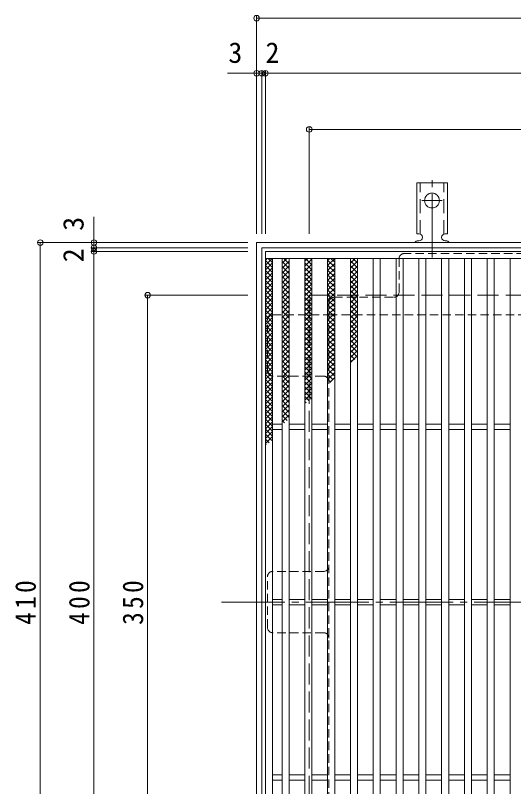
# Model space of a CAD drawing. Units: millimetres at full size, sheet at 1:4; details may follow other scales. Extents: x -837 to 1001, y -780 to 790.
# Drawn here: x -837.2 to -553.2, y 337.9 to 777.7 of the extents above; entities that cross this region are included whole.
import ezdxf
from ezdxf.enums import TextEntityAlignment as Align

# ---------------------------------------------------------------- set-up
doc = ezdxf.new("R2010")
doc.units = ezdxf.units.MM
doc.header["$LTSCALE"] = 4
doc.header["$PDMODE"] = 32
doc.header["$PDSIZE"] = 3.2
for name, pattern in [('CHAIN2', [12, 9, -1, 1, -1]), ('DASHED1', [1.8, 1.2, -0.6]), ('DASHED2', [3, 2, -1]), ('DASHED3', [4, 3, -1])]:
    doc.linetypes.add(name, pattern=pattern)
for name, color, linetype, lineweight in [('A-1_躯体', 2, 'Continuous', 9), ('A-2_仕上', 3, 'Continuous', 9), ('A-4_その他', 7, 'Continuous', 9), ('A-7_ハッチ', 2, 'Continuous', 9), ('A-9_ｸｳﾁｮｳｷ', 6, 'Continuous', 9), ('A-A_ﾊｯﾁ-ﾜｸ', 3, 'Continuous', 9)]:
    doc.layers.add(name, color=color, linetype=linetype, lineweight=lineweight)
doc.styles.add('ＭＳ ゴシック', font='')
doc.styles.get('ＭＳ ゴシック').set_extended_font_data('MS Gothic')

msp = doc.modelspace()

# ---------------------------------------------------------------- linework, layer by layer
at = {"layer": 'A-1_躯体'}
for points in [[(-699.713, 238.162), (-699.713, 648.162), (-289.713, 648.162), (-289.713, 238.162)], [(-696.713, 241.162), (-696.713, 645.162), (-292.713, 645.162), (-292.713, 241.162)]]:
    msp.add_lwpolyline(points, close=True, dxfattribs=at)
at = {"layer": 'A-1_躯体', "linetype": 'DASHED3'}
msp.add_lwpolyline([(-669.713, 268.162), (-669.713, 618.162), (-319.713, 618.162), (-319.713, 268.162)], close=True, dxfattribs=at)
at = {"layer": 'A-2_仕上'}
for p, q in [((-694.713, 639.162), (-294.713, 639.162)), ((-690.713, 247.162), (-690.713, 639.162)), ((-685.213, 247.162), (-685.213, 639.162)), ((-681.213, 247.162), (-681.213, 639.162)), ((-672.213, 247.162), (-672.213, 639.162)), ((-668.213, 247.162), (-668.213, 639.162)), ((-659.213, 247.162), (-659.213, 639.162)), ((-655.213, 247.162), (-655.213, 639.162)), ((-646.213, 247.162), (-646.213, 639.162)), ((-642.213, 247.162), (-642.213, 639.162)), ((-633.213, 247.162), (-633.213, 639.162)), ((-629.213, 247.162), (-629.213, 639.162)), ((-620.213, 247.162), (-620.213, 639.162)), ((-616.213, 247.162), (-616.213, 639.162)), ((-607.213, 247.162), (-607.213, 639.162)), ((-603.213, 247.162), (-603.213, 639.162)), ((-594.213, 247.162), (-594.213, 639.162)), ((-590.213, 247.162), (-590.213, 639.162)), ((-581.213, 247.162), (-581.213, 639.162)), ((-577.213, 247.162), (-577.213, 639.162)), ((-568.213, 247.162), (-568.213, 639.162)), ((-564.213, 247.162), (-564.213, 639.162)), ((-555.213, 247.162), (-555.213, 639.162)), ((-690.713, 544.662), (-685.213, 544.662)), ((-690.713, 541.662), (-685.213, 541.662)), ((-681.213, 544.662), (-672.213, 544.662)), ((-681.213, 541.662), (-672.213, 541.662)), ((-668.213, 544.662), (-659.213, 544.662)), ((-668.213, 541.662), (-659.213, 541.662)), ((-655.213, 544.662), (-646.213, 544.662)), ((-655.213, 541.662), (-646.213, 541.662)), ((-642.213, 544.662), (-633.213, 544.662)), ((-642.213, 541.662), (-633.213, 541.662)), ((-629.213, 544.662), (-620.213, 544.662)), ((-629.213, 541.662), (-620.213, 541.662)), ((-616.213, 544.662), (-607.213, 544.662)), ((-616.213, 541.662), (-607.213, 541.662)), ((-603.213, 544.662), (-594.213, 544.662)), ((-603.213, 541.662), (-594.213, 541.662)), ((-590.213, 544.662), (-581.213, 544.662)), ((-590.213, 541.662), (-581.213, 541.662)), ((-577.213, 544.662), (-568.213, 544.662)), ((-577.213, 541.662), (-568.213, 541.662)), ((-564.213, 544.662), (-555.213, 544.662)), ((-564.213, 541.662), (-555.213, 541.662)), ((-690.713, 444.662), (-685.213, 444.662)), ((-681.213, 444.662), (-672.213, 444.662)), ((-668.213, 444.662), (-659.213, 444.662)), ((-655.213, 444.662), (-646.213, 444.662)), ((-642.213, 444.662), (-633.213, 444.662)), ((-629.213, 444.662), (-620.213, 444.662)), ((-616.213, 444.662), (-607.213, 444.662)), ((-603.213, 444.662), (-594.213, 444.662)), ((-590.213, 444.662), (-581.213, 444.662)), ((-577.213, 444.662), (-568.213, 444.662)), ((-564.213, 444.662), (-555.213, 444.662)), ((-690.713, 441.662), (-685.213, 441.662)), ((-681.213, 441.662), (-672.213, 441.662)), ((-668.213, 441.662), (-659.213, 441.662)), ((-655.213, 441.662), (-646.213, 441.662)), ((-642.213, 441.662), (-633.213, 441.662)), ((-629.213, 441.662), (-620.213, 441.662)), ((-616.213, 441.662), (-607.213, 441.662)), ((-603.213, 441.662), (-594.213, 441.662)), ((-590.213, 441.662), (-581.213, 441.662)), ((-577.213, 441.662), (-568.213, 441.662)), ((-564.213, 441.662), (-555.213, 441.662)), ((-690.713, 344.662), (-685.213, 344.662)), ((-681.213, 344.662), (-672.213, 344.662)), ((-668.213, 344.662), (-659.213, 344.662)), ((-655.213, 344.662), (-646.213, 344.662)), ((-642.213, 344.662), (-633.213, 344.662)), ((-629.213, 344.662), (-620.213, 344.662)), ((-616.213, 344.662), (-607.213, 344.662)), ((-603.213, 344.662), (-594.213, 344.662)), ((-590.213, 344.662), (-581.213, 344.662)), ((-577.213, 344.662), (-568.213, 344.662)), ((-564.213, 344.662), (-555.213, 344.662)), ((-690.713, 341.662), (-685.213, 341.662)), ((-681.213, 341.662), (-672.213, 341.662)), ((-668.213, 341.662), (-659.213, 341.662)), ((-655.213, 341.662), (-646.213, 341.662)), ((-642.213, 341.662), (-633.213, 341.662)), ((-629.213, 341.662), (-620.213, 341.662)), ((-616.213, 341.662), (-607.213, 341.662)), ((-603.213, 341.662), (-594.213, 341.662)), ((-590.213, 341.662), (-581.213, 341.662)), ((-577.213, 341.662), (-568.213, 341.662)), ((-564.213, 341.662), (-555.213, 341.662))]:
    msp.add_line(p, q, dxfattribs=at)
msp.add_lwpolyline([(-694.713, 243.162), (-694.713, 643.162), (-294.713, 643.162), (-294.713, 243.162)], close=True, dxfattribs=at)
at = {"layer": 'A-4_その他'}
for p, q in [((-699.713, 777.325), (-699.713, 653.162)), ((-699.713, 776.125), (-289.713, 776.125)), ((-716.393, 744.737), (-696.713, 744.737)), ((-696.713, 745.937), (-696.713, 653.162)), ((-696.713, 744.737), (-694.713, 744.737)), ((-694.713, 745.937), (-694.713, 653.162)), ((-694.713, 744.737), (-294.713, 744.737)), ((-669.713, 713.941), (-669.713, 653.162)), ((-669.713, 712.741), (-319.713, 712.741)), ((-792.449, 662.926), (-792.449, 645.162)), ((-824.254, 648.162), (-704.713, 648.162)), ((-823.054, 648.162), (-823.054, 238.162)), ((-793.649, 645.162), (-704.713, 645.162)), ((-793.649, 643.162), (-704.713, 643.162)), ((-792.449, 645.162), (-792.449, 643.162)), ((-792.449, 643.162), (-792.449, 243.162)), ((-763.044, 618.162), (-704.713, 618.162)), ((-761.844, 618.162), (-761.844, 268.162))]:
    msp.add_line(p, q, dxfattribs=at)
for p in [(-699.713, 776.125), (-699.713, 744.737), (-696.713, 744.737), (-694.713, 744.737), (-669.713, 712.741), (-823.054, 648.162), (-792.449, 648.162), (-792.449, 645.162), (-792.449, 643.162), (-761.844, 618.162)]:
    msp.add_point(p, dxfattribs=at)
at = {"layer": 'A-7_ハッチ', "linetype": 'DASHED1'}
for p, q in [((-618.512, 619.966), (-618.512, 638.966)), ((-373.914, 641.966), (-615.512, 641.966)), ((-655.513, 616.966), (-621.512, 616.966)), ((-658.513, 272.359), (-658.513, 613.966)), ((-690.516, 606.966), (-658.513, 606.966)), ((-658.513, 606.966), (-330.913, 606.966)), ((-693.516, 574.965), (-693.516, 603.966)), ((-661.513, 571.965), (-690.516, 571.965)), ((-659.313, 571.004), (-659.313, 461.623)), ((-693.516, 428.662), (-693.516, 457.663)), ((-661.513, 460.663), (-690.516, 460.663)), ((-661.513, 425.662), (-690.516, 425.662)), ((-659.313, 315.32), (-659.313, 424.701))]:
    msp.add_line(p, q, dxfattribs=at)
at = {"layer": 'A-7_ハッチ', "linetype": 'CHAIN2'}
msp.add_line((-719.713, 443.162), (-269.713, 443.162), dxfattribs=at)
at = {"layer": 'A-7_ハッチ', "linetype": 'DASHED1'}
for centre, start, end in [((-615.512, 638.966), 90, 180), ((-655.513, 613.966), 90, 180), ((-621.512, 619.966), 270, 0), ((-690.516, 603.966), 90, 180), ((-690.516, 574.965), 180, 270), ((-661.513, 568.965), 0, 90), ((-661.513, 463.663), 270, 0), ((-690.516, 457.663), 90, 180), ((-690.516, 428.662), 180, 270), ((-661.513, 422.662), 0, 90)]:
    msp.add_arc(centre, 3, start, end, dxfattribs=at)
at = {"layer": 'A-9_ｸｳﾁｮｳｷ'}
for p, q in [((-694.713, 635.372), (-690.923, 639.163)), ((-694.713, 638.2), (-693.751, 639.163)), ((-694.713, 637.923), (-690.713, 633.924)), ((-693.124, 639.163), (-690.713, 636.752)), ((-685.213, 636.486), (-682.537, 639.163)), ((-684.226, 639.163), (-681.214, 636.15)), ((-681.397, 639.163), (-681.214, 638.979)), ((-672.214, 637.554), (-670.605, 639.163)), ((-672.214, 634.726), (-668.213, 638.726)), ((-671.874, 639.163), (-668.213, 635.503)), ((-669.045, 639.163), (-668.213, 638.331)), ((-659.214, 637.946), (-657.997, 639.163)), ((-659.214, 635.117), (-655.213, 639.117)), ((-659.214, 638.178), (-655.213, 634.178)), ((-657.369, 639.163), (-655.213, 637.006)), ((-646.214, 636.413), (-643.463, 639.163)), ((-646.214, 637.758), (-642.213, 633.758)), ((-644.79, 639.163), (-642.213, 636.587)), ((-694.713, 632.544), (-690.713, 636.544)), ((-694.713, 635.095), (-690.713, 631.094)), ((-694.713, 629.715), (-690.713, 633.715)), ((-685.213, 633.658), (-681.214, 637.658)), ((-685.213, 637.322), (-681.214, 633.322)), ((-685.213, 630.83), (-681.214, 634.829)), ((-685.213, 634.493), (-681.214, 630.494)), ((-672.214, 636.674), (-668.213, 632.674)), ((-672.214, 631.897), (-668.213, 635.898)), ((-672.214, 633.846), (-668.213, 629.846)), ((-659.214, 632.289), (-655.213, 636.289)), ((-659.214, 635.35), (-655.213, 631.35)), ((-659.214, 629.46), (-655.213, 633.46)), ((-646.214, 633.585), (-642.213, 637.584)), ((-646.214, 634.93), (-642.213, 630.93)), ((-646.214, 630.756), (-642.213, 634.756)), ((-694.713, 632.267), (-690.713, 628.266)), ((-694.713, 626.887), (-690.713, 630.886)), ((-694.713, 629.438), (-690.713, 625.438)), ((-685.213, 628.001), (-681.214, 632.001)), ((-685.213, 631.665), (-681.214, 627.665)), ((-685.213, 625.173), (-681.214, 629.173)), ((-672.214, 629.069), (-668.213, 633.069)), ((-672.214, 631.017), (-668.213, 627.017)), ((-672.214, 626.241), (-668.213, 630.24)), ((-659.214, 632.521), (-655.213, 628.521)), ((-659.214, 626.632), (-655.213, 630.632)), ((-659.214, 629.693), (-655.213, 625.693)), ((-646.214, 632.101), (-642.213, 628.101)), ((-646.214, 627.927), (-642.213, 631.928)), ((-646.214, 629.273), (-642.213, 625.273)), ((-646.214, 625.099), (-642.213, 629.099)), ((-694.713, 624.058), (-690.713, 628.058)), ((-694.713, 626.609), (-690.713, 622.61)), ((-694.713, 621.23), (-690.713, 625.23)), ((-685.213, 628.837), (-681.214, 624.837)), ((-685.213, 622.344), (-681.214, 626.344)), ((-685.213, 626.008), (-681.214, 622.009)), ((-672.214, 628.189), (-668.213, 624.189)), ((-672.214, 623.412), (-668.213, 627.412)), ((-672.214, 625.36), (-668.213, 621.36)), ((-672.214, 620.584), (-668.213, 624.584)), ((-659.214, 623.804), (-655.213, 627.804)), ((-659.214, 626.865), (-655.213, 622.865)), ((-659.214, 620.975), (-655.213, 624.975)), ((-646.214, 626.444), (-642.213, 622.445)), ((-646.214, 622.271), (-642.213, 626.271)), ((-694.713, 623.781), (-690.713, 619.781)), ((-694.713, 618.402), (-690.713, 622.401)), ((-694.713, 620.953), (-690.713, 616.953)), ((-685.213, 619.516), (-681.214, 623.516)), ((-685.213, 623.18), (-681.214, 619.18)), ((-685.213, 616.687), (-681.214, 620.688)), ((-685.213, 620.352), (-681.214, 616.352)), ((-672.214, 622.532), (-668.213, 618.532)), ((-672.214, 617.755), (-668.213, 621.755)), ((-659.214, 624.036), (-655.213, 620.037)), ((-659.214, 618.147), (-655.213, 622.146)), ((-659.214, 621.208), (-655.213, 617.207)), ((-646.214, 623.616), (-642.213, 619.616)), ((-646.214, 619.442), (-642.213, 623.442)), ((-646.214, 620.788), (-642.213, 616.787)), ((-646.214, 616.614), (-642.213, 620.614)), ((-694.713, 615.573), (-690.713, 619.573)), ((-694.713, 618.124), (-690.713, 614.125)), ((-694.713, 612.744), (-690.713, 616.745)), ((-685.213, 613.859), (-681.214, 617.86)), ((-685.213, 617.523), (-681.214, 613.523)), ((-672.214, 619.704), (-668.213, 615.704)), ((-672.214, 614.927), (-668.213, 618.927)), ((-672.214, 616.876), (-668.213, 612.875)), ((-672.214, 612.098), (-668.213, 616.099)), ((-659.214, 615.318), (-655.213, 619.318)), ((-659.214, 618.38), (-655.213, 614.379)), ((-659.214, 612.49), (-655.213, 616.49)), ((-646.214, 617.96), (-642.213, 613.959)), ((-646.214, 613.786), (-642.213, 617.785)), ((-694.713, 615.296), (-690.713, 611.296)), ((-694.713, 609.916), (-690.713, 613.917)), ((-694.713, 612.468), (-690.713, 608.467)), ((-685.213, 611.031), (-681.214, 615.03)), ((-685.213, 614.695), (-681.214, 610.695)), ((-685.213, 608.202), (-681.214, 612.202)), ((-685.213, 611.866), (-681.214, 607.866)), ((-672.214, 614.047), (-668.213, 610.047)), ((-672.214, 609.27), (-668.213, 613.27)), ((-659.214, 615.551), (-655.213, 611.551)), ((-659.214, 609.661), (-655.213, 613.661)), ((-659.214, 612.722), (-655.213, 608.723)), ((-646.214, 615.131), (-642.213, 611.131)), ((-646.214, 610.957), (-642.213, 614.957)), ((-646.214, 612.302), (-642.213, 608.302)), ((-646.214, 608.128), (-642.213, 612.129)), ((-694.713, 607.088), (-690.713, 611.087)), ((-694.713, 609.639), (-690.713, 605.639)), ((-694.713, 604.259), (-690.713, 608.259)), ((-685.213, 605.374), (-681.214, 609.374)), ((-685.213, 609.038), (-681.214, 605.038)), ((-672.214, 611.218), (-668.213, 607.218)), ((-672.214, 606.442), (-668.213, 610.441)), ((-672.214, 608.39), (-668.213, 604.39)), ((-672.214, 603.613), (-668.213, 607.613)), ((-659.214, 606.833), (-655.213, 610.833)), ((-659.214, 609.894), (-655.213, 605.894)), ((-659.214, 604.005), (-655.213, 608.005)), ((-659.214, 607.066), (-655.213, 603.066)), ((-646.214, 609.474), (-642.213, 605.474)), ((-646.214, 605.3), (-642.213, 609.3)), ((-694.713, 606.81), (-690.713, 602.811)), ((-694.713, 601.431), (-690.713, 605.431)), ((-694.713, 603.982), (-690.713, 599.982)), ((-694.713, 598.603), (-690.713, 602.602)), ((-685.213, 602.546), (-681.214, 606.545)), ((-685.213, 606.21), (-681.214, 602.21)), ((-685.213, 599.717), (-681.214, 603.717)), ((-685.213, 603.381), (-681.214, 599.381)), ((-672.214, 605.561), (-668.213, 601.562)), ((-672.214, 600.785), (-668.213, 604.785)), ((-672.214, 602.733), (-668.213, 598.733)), ((-659.214, 601.176), (-655.213, 605.176)), ((-659.214, 604.237), (-655.213, 600.237)), ((-646.214, 606.646), (-642.213, 602.646)), ((-646.214, 602.472), (-642.213, 606.472)), ((-646.214, 603.817), (-642.213, 599.817)), ((-646.214, 599.643), (-642.213, 603.644)), ((-694.713, 601.154), (-690.713, 597.154)), ((-694.713, 595.774), (-690.713, 599.774)), ((-694.713, 598.325), (-690.713, 594.326)), ((-685.213, 596.888), (-681.214, 600.889)), ((-685.213, 600.553), (-681.214, 596.553)), ((-672.214, 597.956), (-668.213, 601.956)), ((-672.214, 599.905), (-668.213, 595.905)), ((-672.214, 595.128), (-668.213, 599.128)), ((-659.214, 598.348), (-655.213, 602.348)), ((-659.214, 601.409), (-655.213, 597.409)), ((-659.214, 595.519), (-655.213, 599.519)), ((-659.214, 598.58), (-655.213, 594.58)), ((-646.214, 600.989), (-642.213, 596.988)), ((-646.214, 596.815), (-642.213, 600.815)), ((-646.214, 598.161), (-642.213, 594.16)), ((-694.713, 592.945), (-690.713, 596.946)), ((-694.713, 595.497), (-690.713, 591.497)), ((-694.713, 590.117), (-690.713, 594.117)), ((-685.213, 594.06), (-681.214, 598.06)), ((-685.213, 597.725), (-681.214, 593.724)), ((-685.213, 591.232), (-681.214, 595.232)), ((-685.213, 594.896), (-681.214, 590.896)), ((-672.214, 597.077), (-668.213, 593.076)), ((-672.214, 592.299), (-668.213, 596.3)), ((-672.214, 594.248), (-668.213, 590.248)), ((-659.214, 592.691), (-655.213, 596.691)), ((-659.214, 595.752), (-655.213, 591.752)), ((-659.214, 589.863), (-655.213, 593.862)), ((-646.214, 593.987), (-642.213, 597.986)), ((-646.214, 595.332), (-642.213, 591.332)), ((-646.214, 591.158), (-642.213, 595.158)), ((-694.713, 592.669), (-690.713, 588.668)), ((-694.713, 587.289), (-690.713, 591.288)), ((-694.713, 589.84), (-690.713, 585.84)), ((-685.213, 588.403), (-681.214, 592.403)), ((-685.213, 592.067), (-681.214, 588.067)), ((-685.213, 585.575), (-681.214, 589.575)), ((-672.214, 589.471), (-668.213, 593.471)), ((-672.214, 591.419), (-668.213, 587.419)), ((-672.214, 586.643), (-668.213, 590.642)), ((-659.214, 592.924), (-655.213, 588.924)), ((-659.214, 587.034), (-655.213, 591.034)), ((-659.214, 590.095), (-655.213, 586.095)), ((-646.214, 592.503), (-642.213, 588.503)), ((-646.214, 588.33), (-642.213, 592.33)), ((-646.214, 589.675), (-642.213, 585.675)), ((-646.214, 585.501), (-642.213, 589.501)), ((-694.713, 584.46), (-690.713, 588.46)), ((-694.713, 587.012), (-690.713, 583.012)), ((-694.713, 581.632), (-690.713, 585.632)), ((-685.213, 589.239), (-681.214, 585.239)), ((-685.213, 582.747), (-681.214, 586.747)), ((-685.213, 586.411), (-681.214, 582.411)), ((-672.214, 588.591), (-668.213, 584.591)), ((-672.214, 583.814), (-668.213, 587.814)), ((-672.214, 585.763), (-668.213, 581.763)), ((-672.214, 580.986), (-668.213, 584.986)), ((-659.214, 584.205), (-655.213, 588.206)), ((-659.214, 587.267), (-655.213, 583.267)), ((-659.214, 581.377), (-655.213, 585.378)), ((-646.214, 586.847), (-642.213, 582.847)), ((-646.214, 582.673), (-642.213, 586.673)), ((-694.713, 584.183), (-690.713, 580.183)), ((-694.713, 578.804), (-690.713, 582.804)), ((-694.713, 581.355), (-690.713, 577.355)), ((-685.213, 579.918), (-681.214, 583.918)), ((-685.213, 583.582), (-681.214, 579.583)), ((-685.213, 577.089), (-681.214, 581.09)), ((-685.213, 580.754), (-681.214, 576.753)), ((-672.214, 582.934), (-668.213, 578.934)), ((-672.214, 578.158), (-668.213, 582.157)), ((-659.214, 584.438), (-655.213, 580.438)), ((-659.214, 578.549), (-655.213, 582.549)), ((-659.214, 581.61), (-655.213, 577.61)), ((-646.214, 584.018), (-643.757, 581.562)), ((-646.214, 579.844), (-642.213, 583.845)), ((-646.214, 581.19), (-645.346, 580.322)), ((-694.713, 575.975), (-690.713, 579.975)), ((-694.713, 578.526), (-690.713, 574.527)), ((-694.713, 573.146), (-690.713, 577.147)), ((-685.213, 574.261), (-681.214, 578.261)), ((-685.213, 577.925), (-681.214, 573.925)), ((-672.214, 580.106), (-668.213, 576.106)), ((-672.214, 575.329), (-668.213, 579.329)), ((-672.214, 577.278), (-668.213, 573.277)), ((-672.214, 572.5), (-668.213, 576.501)), ((-659.214, 575.72), (-655.213, 579.72)), ((-659.214, 578.781), (-655.213, 574.781)), ((-659.214, 572.892), (-655.213, 576.892)), ((-694.713, 575.698), (-690.713, 571.698)), ((-694.713, 570.318), (-690.713, 574.318)), ((-694.713, 572.87), (-690.713, 568.87)), ((-685.213, 571.433), (-681.214, 575.433)), ((-685.213, 575.097), (-681.214, 571.097)), ((-685.213, 568.604), (-681.214, 572.604)), ((-685.213, 572.268), (-681.214, 568.269)), ((-672.214, 574.449), (-668.213, 570.449)), ((-672.214, 569.672), (-668.213, 573.672)), ((-659.214, 575.953), (-655.213, 571.953)), ((-659.214, 570.064), (-655.213, 574.063)), ((-659.214, 573.125), (-656.052, 569.963)), ((-694.713, 567.49), (-690.713, 571.49)), ((-694.713, 570.041), (-690.713, 566.041)), ((-694.713, 564.661), (-690.713, 568.661)), ((-685.213, 565.776), (-681.214, 569.776)), ((-685.213, 569.44), (-681.214, 565.44)), ((-672.214, 571.62), (-668.213, 567.62)), ((-672.214, 566.844), (-668.213, 570.843)), ((-672.214, 568.792), (-668.213, 564.792)), ((-672.214, 564.015), (-668.213, 568.015)), ((-659.214, 570.296), (-657.64, 568.723)), ((-658.031, 568.418), (-655.213, 571.235)), ((-694.713, 567.213), (-690.713, 563.213)), ((-694.713, 561.833), (-690.713, 565.833)), ((-694.713, 564.385), (-690.713, 560.384)), ((-694.713, 559.005), (-690.713, 563.005)), ((-685.213, 562.948), (-681.214, 566.948)), ((-685.213, 566.612), (-681.214, 562.612)), ((-685.213, 560.119), (-681.214, 564.119)), ((-685.213, 563.783), (-681.214, 559.784)), ((-672.214, 565.964), (-668.213, 561.964)), ((-672.214, 561.187), (-668.213, 565.187)), ((-672.214, 563.135), (-668.346, 559.268)), ((-694.713, 561.556), (-690.713, 557.556)), ((-694.713, 556.176), (-690.713, 560.176)), ((-694.713, 558.727), (-690.713, 554.728)), ((-685.213, 557.29), (-681.214, 561.291)), ((-685.213, 560.955), (-681.214, 556.954)), ((-672.214, 558.359), (-668.213, 562.358)), ((-672.214, 560.307), (-669.935, 558.028)), ((-668.936, 558.808), (-668.213, 559.53)), ((-694.713, 553.347), (-690.713, 557.348)), ((-694.713, 555.899), (-690.713, 551.899)), ((-694.713, 550.519), (-690.713, 554.519)), ((-685.213, 554.462), (-681.214, 558.462)), ((-685.213, 558.127), (-681.214, 554.126)), ((-685.213, 551.634), (-681.214, 555.634)), ((-685.213, 555.298), (-681.214, 551.298)), ((-672.214, 557.479), (-671.523, 556.788)), ((-694.713, 553.071), (-690.713, 549.071)), ((-694.713, 547.691), (-690.713, 551.691)), ((-694.713, 550.242), (-690.713, 546.242)), ((-685.213, 548.805), (-681.214, 552.805)), ((-685.213, 552.469), (-681.214, 548.47)), ((-685.213, 545.977), (-681.214, 549.977)), ((-694.713, 544.863), (-690.713, 548.862)), ((-694.713, 547.414), (-690.713, 543.414)), ((-694.713, 542.034), (-690.713, 546.034)), ((-685.213, 549.641), (-682.229, 546.657)), ((-685.213, 546.813), (-683.817, 545.416)), ((-694.713, 544.586), (-690.713, 540.585)), ((-694.713, 539.206), (-690.713, 543.206)), ((-694.713, 541.757), (-690.713, 537.757)), ((-694.713, 536.377), (-690.713, 540.377)), ((-694.713, 538.928), (-691.023, 535.239)), ((-694.713, 533.549), (-690.713, 537.549)), ((-694.713, 536.1), (-692.611, 533.998)), ((-694.713, 533.272), (-694.199, 532.758))]:
    msp.add_line(p, q, dxfattribs=at)
at = {"layer": 'A-A_ﾊｯﾁ-ﾜｸ', "color": 7, "linetype": 'CHAIN2'}
for p, q in [((-599.713, 639.694), (-599.713, 687.095)), ((-605.489, 672.162), (-593.937, 672.162))]:
    msp.add_line(p, q, dxfattribs=at)
at = {"layer": 'A-A_ﾊｯﾁ-ﾜｸ'}
for p, q in [((-608.463, 653.162), (-608.463, 682.162)), ((-590.963, 682.162), (-608.463, 682.162)), ((-590.963, 653.162), (-590.963, 682.162)), ((-608.463, 653.162), (-607.213, 653.162)), ((-590.963, 653.162), (-592.213, 653.162)), ((-607.713, 649.162), (-607.213, 649.162)), ((-592.218, 649.162), (-591.704, 649.162))]:
    msp.add_line(p, q, dxfattribs=at)
at = {"layer": 'A-A_ﾊｯﾁ-ﾜｸ', "linetype": 'DASHED2'}
for p, q in [((-606.463, 653.016), (-606.463, 682.162)), ((-592.963, 653.016), (-592.963, 682.162))]:
    msp.add_line(p, q, dxfattribs=at)
at = {"layer": 'A-A_ﾊｯﾁ-ﾜｸ'}
msp.add_circle((-599.713, 672.162), 4.25, dxfattribs=at)
for centre, start, end in [((-607.213, 651.162), 270, 90), ((-592.213, 651.162), 90, 269.86671), ((-607.713, 647.162), 90.27597, 150.00049), ((-591.713, 647.162), 29.99928, 89.75838)]:
    msp.add_arc(centre, 2, start, end, dxfattribs=at)

# ---------------------------------------------------------------- texts
at = {"layer": 'A-4_その他', "color": 2, "style": 'ＭＳ ゴシック'}
for s, p in [('3', (-715.842, 747.137)), ('2', (-694.671, 747.137))]:
    msp.add_text(s, height=11.73, dxfattribs=at).set_placement(p, align=Align.BOTTOM_LEFT)
for s, p in [('3', (-794.849, 654.887)), ('2', (-794.849, 636.926))]:
    msp.add_text(s, height=11.73, rotation=90, dxfattribs=at).set_placement(p, align=Align.BOTTOM_LEFT)
at = {"layer": 'A-4_その他', "color": 2, "char_height": 11.73, "attachment_point": 7, "rotation": 90, "style": 'ＭＳ ゴシック'}
for s, insert in [('\\T1.27;\\W0.9;410', (-825.454, 430.162)), ('\\T1.27;\\W0.9;400', (-794.849, 430.162)), ('\\T1.27;\\W0.9;350', (-764.244, 430.162))]:
    msp.add_mtext(s, dxfattribs=dict(at, insert=insert))

doc.saveas('drawing.dxf')
